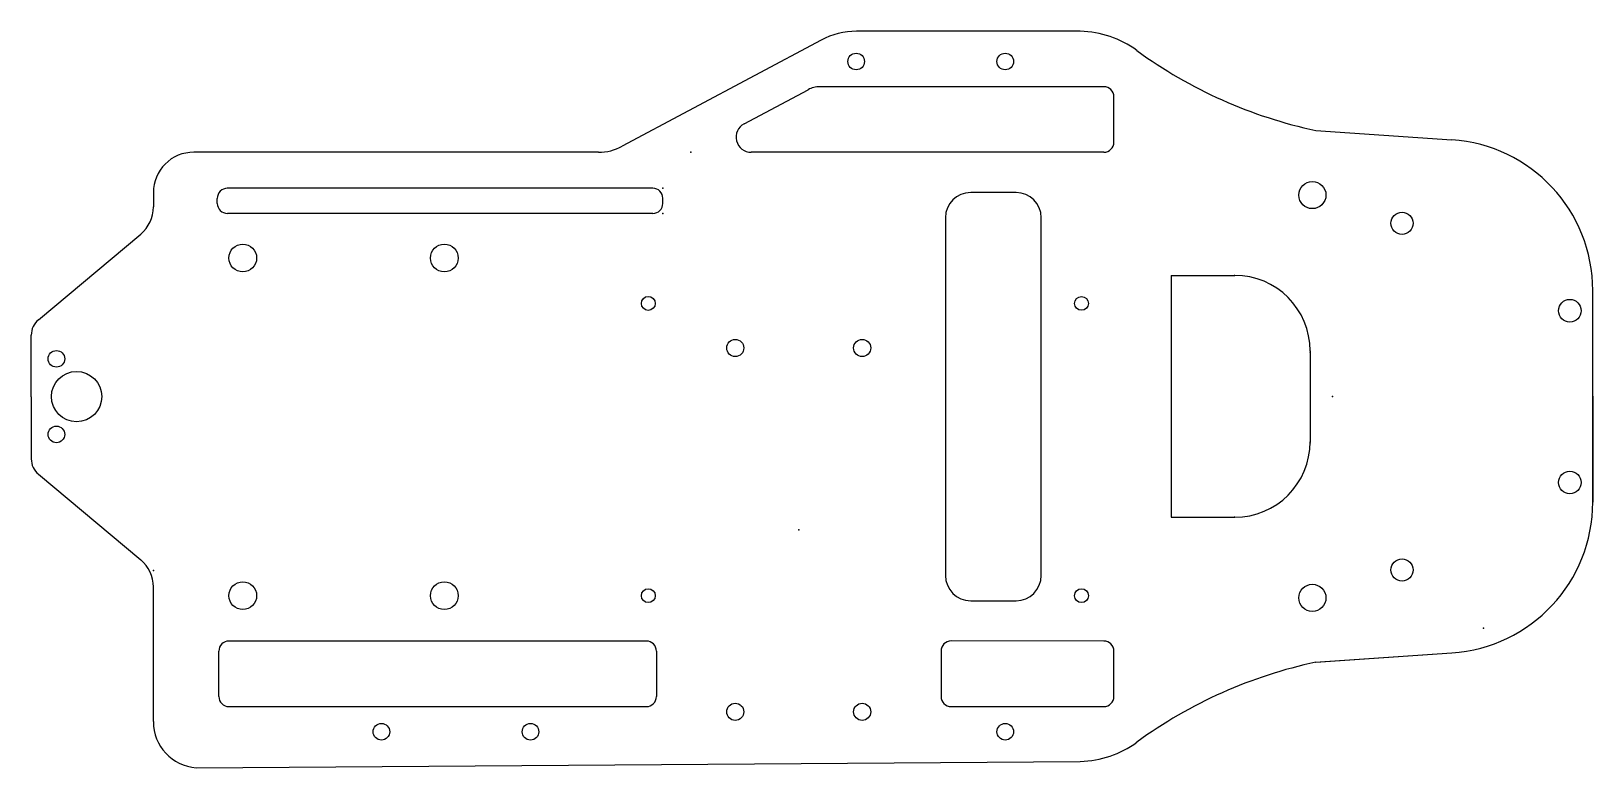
# Model space of a CAD drawing. Header units: centimetres. Extents: x -15.5 to 15.5, y -7.4 to 7.3.
import ezdxf

# ---------------------------------------------------------------- set-up
doc = ezdxf.new("R2010")
doc.units = ezdxf.units.CM
doc.header["$MEASUREMENT"] = 0
doc.layers.add('F1Tenth_Platform_SICK_V3_DIST v2_Platform with SICK', color=7, linetype='Continuous')

msp = doc.modelspace()

# ---------------------------------------------------------------- linework, layer by layer
at = {"layer": 'F1Tenth_Platform_SICK_V3_DIST v2_Platform with SICK'}
for p, q in [((5.326, 7.251), (0.886, 7.251)), ((0.18, 7.074), (-3.769, 4.968)), ((-1.348, 5.415), (-0.079, 6.091)), ((5.794, 6.15), (0.156, 6.15)), ((5.994, 5.05), (5.994, 5.95)), ((10.003, 5.282), (12.704, 5.098)), ((-4.239, 4.85), (-12.275, 4.85)), ((5.794, 4.85), (-1.206, 4.85)), ((-13.075, 4.05), (-13.075, 3.763)), ((-3.161, 4.135), (-11.607, 4.135)), ((4.05, 4.05), (3.15, 4.05)), ((-11.806, 3.834), (-11.807, 3.934)), ((-2.961, 3.835), (-2.961, 3.935)), ((-3.161, 3.635), (-11.606, 3.635)), ((2.65, 3.55), (2.65, -3.55)), ((4.55, -3.55), (4.55, 3.55)), ((-15.357, 1.527), (-13.326, 3.226)), ((7.133, 2.406), (8.39, 2.406)), ((7.133, 2.406), (7.133, -2.394)), ((15.5, 0.006), (15.5, 2.105)), ((-15.5, -0.007), (-15.5, 1.22)), ((9.89, 0.906), (9.89, -0.894)), ((15.5, -2.093), (15.5, 0.006)), ((15.5, 0.006), (15.5, -2.093)), ((-15.5, -0.007), (-15.5, -1.235)), ((-15.357, -1.541), (-13.326, -3.24)), ((7.133, -2.394), (8.39, -2.394)), ((-13.075, -6.45), (-13.075, -3.777)), ((3.15, -4.05), (4.05, -4.05)), ((-3.289, -4.85), (-11.575, -4.85)), ((5.794, -4.85), (2.761, -4.849)), ((-11.775, -5.95), (-11.775, -5.05)), ((-3.089, -5.05), (-3.089, -5.95)), ((2.561, -5.049), (2.561, -5.95)), ((5.994, -5.95), (5.994, -5.05)), ((9.988, -5.271), (12.703, -5.086)), ((10.003, -5.27), (12.704, -5.086)), ((-11.575, -6.15), (-3.289, -6.15)), ((2.761, -6.15), (5.794, -6.15)), ((-12.224, -7.365), (5.326, -7.239))]:
    msp.add_line(p, q, dxfattribs=at)
for centre, radius in [((0.877, 6.65), 0.165), ((3.837, 6.65), 0.165), ((9.933, 4), 0.27), ((11.713, 3.44), 0.22), ((-11.3, 2.75), 0.275), ((-7.3, 2.75), 0.275), ((-3.25, 1.85), 0.138), ((5.35, 1.85), 0.137), ((15.045, 1.705), 0.225), ((-1.524, 0.966), 0.17), ((0.996, 0.966), 0.17), ((-15, 0.75), 0.165), ((-14.6, 0.001), 0.5), ((-15, -0.75), 0.165), ((15.045, -1.705), 0.225), ((11.713, -3.44), 0.22), ((-11.3, -3.95), 0.275), ((-7.3, -3.95), 0.275), ((-3.25, -3.95), 0.138), ((5.35, -3.95), 0.137), ((9.933, -3.994), 0.27), ((-1.524, -6.254), 0.17), ((0.996, -6.254), 0.17), ((-8.548, -6.65), 0.165), ((-5.588, -6.65), 0.165), ((3.837, -6.65), 0.165)]:
    msp.add_circle(centre, radius, dxfattribs=at)
for centre, radius, start, end in [((0.886, 5.751), 1.5, 90.0026, 118.0778), ((5.272, 5.251), 2.001, 53.9423, 88.4268), ((11.957, 14.432), 9.357, 233.9423, 257.9473), ((0.156, 5.65), 0.5, 90, 118.0778), ((5.794, 5.95), 0.2, 0, 90), ((-1.206, 5.15), 0.3, 118.0778, 270), ((-4.239, 5.85), 1, 270, 298.0778), ((5.794, 5.05), 0.2, 270, 0), ((12.5, 2.105), 3, 360, 86.1055), ((-12.275, 4.05), 0.8, 89.9998, 180), ((-12.275, 4.05), 0.8, 89.9998, 180), ((-11.607, 3.935), 0.2, 90, 180.2972), ((-3.161, 3.935), 0.2, 360, 90), ((3.15, 3.55), 0.5, 90, 180), ((4.05, 3.55), 0.5, 0, 90), ((-13.775, 3.763), 0.7, 309.9119, 360), ((-11.606, 3.835), 0.2, 180.2972, 270), ((-3.161, 3.835), 0.2, 270, 360), ((8.39, 0.906), 1.5, 0, 90), ((-15.1, 1.22), 0.4, 129.9119, 180), ((8.39, -0.894), 1.5, 270, 0), ((-15.1, -1.235), 0.4, 180, 230.0881), ((12.5, -2.093), 3, 273.8851, 360), ((12.5, -2.093), 3, 273.8945, 0), ((-13.775, -3.777), 0.7, 360, 50.0881), ((3.15, -3.55), 0.5, 180, 270), ((4.05, -3.55), 0.5, 270, 0), ((-11.575, -5.05), 0.2, 90, 180), ((-3.289, -5.05), 0.2, 0, 90), ((2.761, -5.049), 0.2, 89.9756, 180), ((5.794, -5.05), 0.2, 0, 90), ((11.957, -14.421), 9.357, 102.0527, 126.0577), ((-11.575, -5.95), 0.2, 180, 270), ((-3.289, -5.95), 0.2, 270, 0), ((2.761, -5.95), 0.2, 180, 270), ((5.794, -5.95), 0.2, 270, 0), ((-12.161, -6.453), 0.914, 179.8076, 266.0309), ((5.272, -5.239), 2.001, 271.5732, 306.0577)]:
    msp.add_arc(centre, radius, start, end, dxfattribs=at)
for p in [(-2.406, 4.85), (-2.961, 4.135), (-2.961, 3.635), (8.39, 2.406), (9.89, 0.884), (10.333, 0), (9.89, -0.916), (8.39, -2.394), (-0.264, -2.644), (-13.075, -3.45), (-13.075, -3.45), (13.333, -4.594)]:
    msp.add_point(p, dxfattribs=at)

doc.saveas('drawing.dxf')
